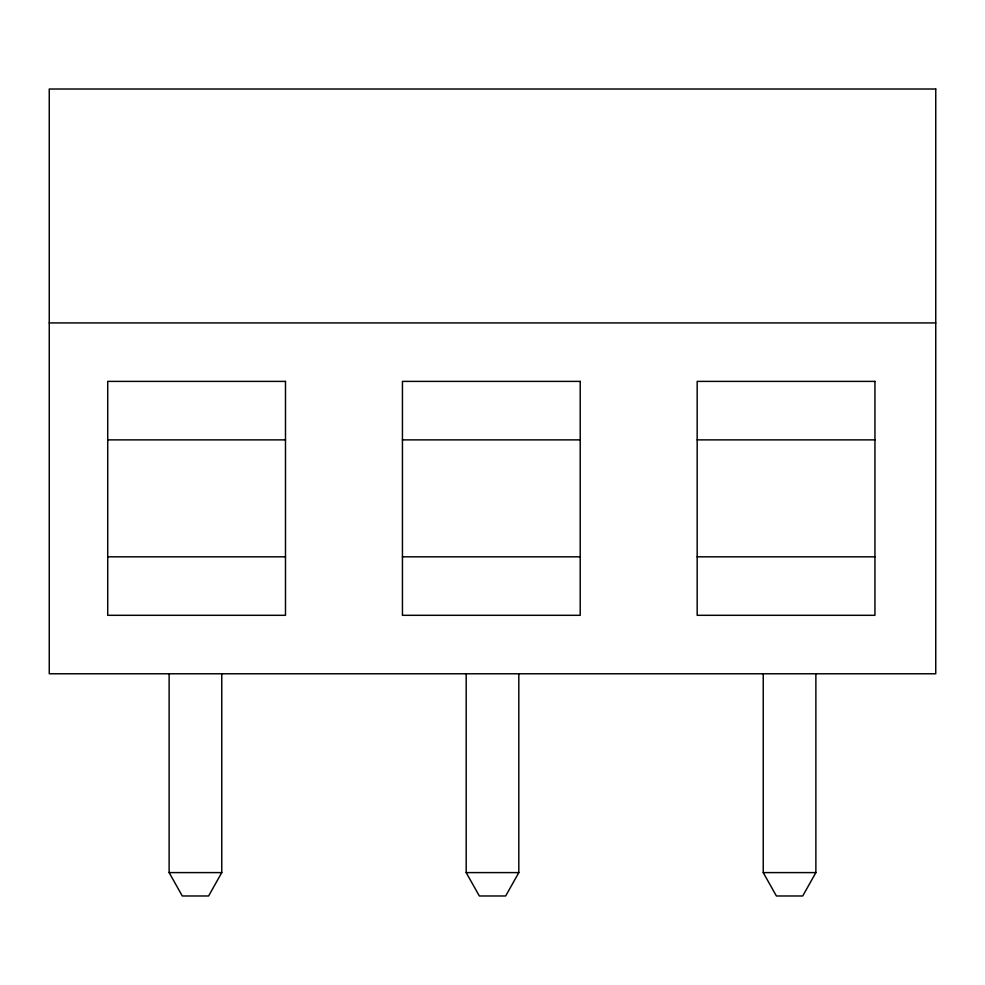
<?xml version="1.0" encoding="UTF-8"?>
<svg xmlns="http://www.w3.org/2000/svg" width="985" height="985" viewBox="0 0 985 985"><rect width="100%" height="100%" fill="white"/><g stroke="black" fill="none" stroke-linecap="round" stroke-linejoin="round"><path stroke-width="1.48" d="M221.76 673.777L221.76 872.599L208.598 895.981L182.287 895.981L169.125 872.599L169.125 673.777M518.812 673.777L518.812 872.599L505.662 895.981L479.338 895.981L466.188 872.599L466.188 673.777M815.875 673.777L815.875 872.599L802.713 895.981L776.402 895.981L763.24 872.599L763.24 673.777M49.25 322.92L935.75 322.92M107.722 439.876L285.49 439.876M402.446 439.876L580.214 439.876M697.171 439.876L874.939 439.876M107.722 556.821L285.49 556.821M402.446 556.821L580.214 556.821M697.171 556.821L874.939 556.821M169.125 872.599L221.76 872.599M466.188 872.599L518.812 872.599M763.24 872.599L815.875 872.599M935.75 89.019L49.25 89.019L49.25 673.777L935.75 673.777L935.75 89.019M285.49 381.392L107.722 381.392L107.722 615.305L285.49 615.305L285.49 381.392M580.214 381.392L402.446 381.392L402.446 615.305L580.214 615.305L580.214 381.392M874.939 381.392L697.171 381.392L697.171 615.305L874.939 615.305L874.939 381.392"/></g></svg>
